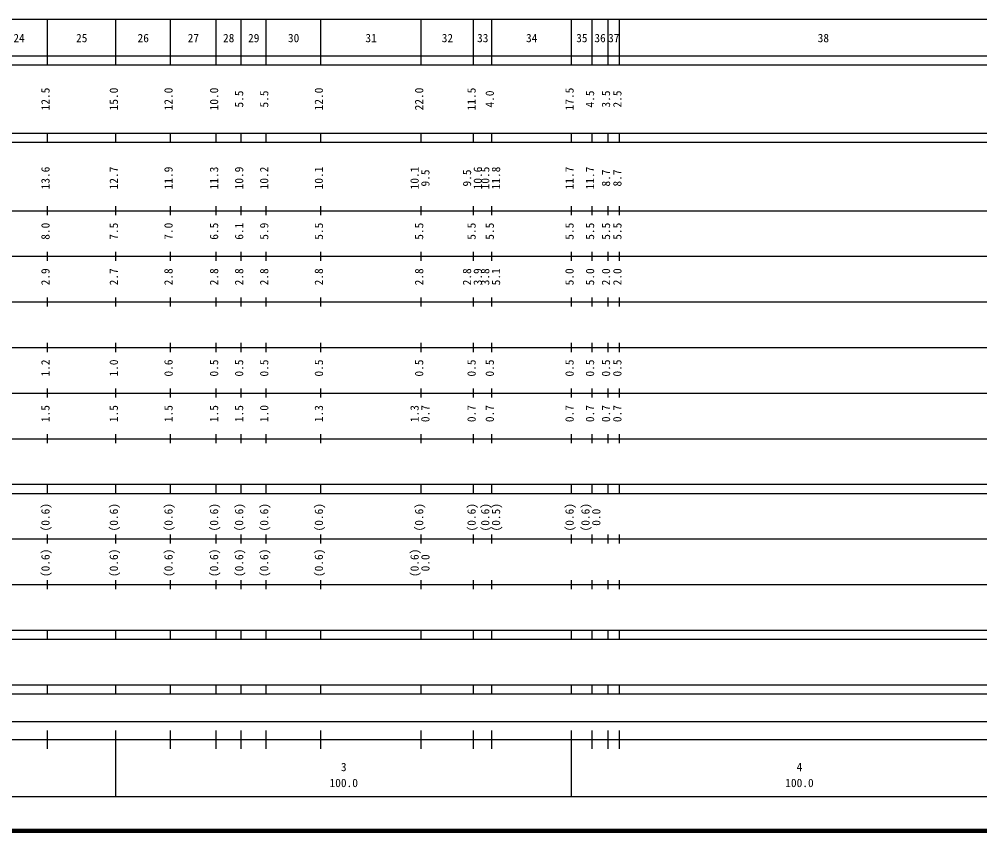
# Model space of a CAD drawing. Units: millimetres on the paper, enlarged 1000 times. Extents: x 40000 to 680000, y 20000 to 380000.
# Drawn here: x 246786 to 457575, y 20000 to 198000 of the extents above; entities that cross this region are included whole.
import ezdxf
from ezdxf.enums import TextEntityAlignment as Align

# ---------------------------------------------------------------- set-up
doc = ezdxf.new("R2010")
doc.units = ezdxf.units.MM
doc.header["$LTSCALE"] = 1000
doc.layers.add('M-TTL', color=2, linetype='Continuous', lineweight=140)
doc.layers.add('M-TTL-BAND', color=7, linetype='Continuous', lineweight=25)
doc.styles.add('ＭＳ ゴシック', font='')
doc.styles.get('ＭＳ ゴシック').set_extended_font_data('MS Gothic')

msp = doc.modelspace()

# ---------------------------------------------------------------- linework, layer by layer
at = {"layer": 'M-TTL'}
msp.add_line((40000, 20000), (680000, 20000), dxfattribs=at)
msp.add_line((40000, 20000), (680000, 20000), dxfattribs=at)
msp.add_line((40000, 20000), (680000, 20000), dxfattribs=at)
at = {"layer": 'M-TTL-BAND'}
for p, q in [((68000, 198000), (579000, 198000)), ((68000, 198000), (579000, 198000)), ((253000, 188000), (253000, 198000)), ((268000, 188000), (268000, 198000)), ((280000, 188000), (280000, 198000)), ((290000, 188000), (290000, 198000)), ((295500, 188000), (295500, 198000)), ((301000, 188000), (301000, 198000)), ((313000, 188000), (313000, 198000)), ((335000, 188000), (335000, 198000)), ((346500, 188000), (346500, 198000)), ((350500, 188000), (350500, 198000)), ((368000, 188000), (368000, 198000)), ((372500, 188000), (372500, 198000)), ((376000, 188000), (376000, 198000)), ((378500, 188000), (378500, 198000)), ((40000, 190000), (579000, 190000)), ((40000, 190000), (579000, 190000)), ((40000, 188000), (579000, 188000)), ((40000, 188000), (579000, 188000)), ((40000, 173000), (579000, 173000)), ((40000, 173000), (579000, 173000)), ((253000, 171000), (253000, 173000)), ((268000, 171000), (268000, 173000)), ((280000, 171000), (280000, 173000)), ((290000, 171000), (290000, 173000)), ((295500, 171000), (295500, 173000)), ((301000, 171000), (301000, 173000)), ((313000, 171000), (313000, 173000)), ((335000, 171000), (335000, 173000)), ((346500, 171000), (346500, 173000)), ((350500, 171000), (350500, 173000)), ((368000, 171000), (368000, 173000)), ((372500, 171000), (372500, 173000)), ((376000, 171000), (376000, 173000)), ((378500, 171000), (378500, 173000)), ((40000, 171000), (579000, 171000)), ((40000, 171000), (579000, 171000)), ((40000, 156000), (579000, 156000)), ((40000, 156000), (579000, 156000)), ((253000, 155000), (253000, 157000)), ((268000, 155000), (268000, 157000)), ((280000, 155000), (280000, 157000)), ((290000, 155000), (290000, 157000)), ((295500, 155000), (295500, 157000)), ((301000, 155000), (301000, 157000)), ((313000, 155000), (313000, 157000)), ((335000, 155000), (335000, 157000)), ((346500, 155000), (346500, 157000)), ((350500, 155000), (350500, 157000)), ((368000, 155000), (368000, 157000)), ((372500, 155000), (372500, 157000)), ((376000, 155000), (376000, 157000)), ((378500, 155000), (378500, 157000)), ((46000, 146000), (579000, 146000)), ((46000, 146000), (579000, 146000)), ((253000, 145000), (253000, 147000)), ((268000, 145000), (268000, 147000)), ((280000, 145000), (280000, 147000)), ((290000, 145000), (290000, 147000)), ((295500, 145000), (295500, 147000)), ((301000, 145000), (301000, 147000)), ((313000, 145000), (313000, 147000)), ((335000, 145000), (335000, 147000)), ((346500, 145000), (346500, 147000)), ((350500, 145000), (350500, 147000)), ((368000, 145000), (368000, 147000)), ((372500, 145000), (372500, 147000)), ((376000, 145000), (376000, 147000)), ((378500, 145000), (378500, 147000)), ((52000, 136000), (579000, 136000)), ((52000, 136000), (579000, 136000)), ((253000, 135000), (253000, 137000)), ((268000, 135000), (268000, 137000)), ((280000, 135000), (280000, 137000)), ((290000, 135000), (290000, 137000)), ((295500, 135000), (295500, 137000)), ((301000, 135000), (301000, 137000)), ((313000, 135000), (313000, 137000)), ((335000, 135000), (335000, 137000)), ((346500, 135000), (346500, 137000)), ((350500, 135000), (350500, 137000)), ((368000, 135000), (368000, 137000)), ((372500, 135000), (372500, 137000)), ((376000, 135000), (376000, 137000)), ((378500, 135000), (378500, 137000)), ((253000, 125000), (253000, 127000)), ((268000, 125000), (268000, 127000)), ((280000, 125000), (280000, 127000)), ((290000, 125000), (290000, 127000)), ((295500, 125000), (295500, 127000)), ((301000, 125000), (301000, 127000)), ((313000, 125000), (313000, 127000)), ((335000, 125000), (335000, 127000)), ((346500, 125000), (346500, 127000)), ((350500, 125000), (350500, 127000)), ((368000, 125000), (368000, 127000)), ((372500, 125000), (372500, 127000)), ((376000, 125000), (376000, 127000)), ((378500, 125000), (378500, 127000)), ((46000, 126000), (579000, 126000)), ((46000, 126000), (579000, 126000)), ((52000, 116000), (579000, 116000)), ((52000, 116000), (579000, 116000)), ((253000, 115000), (253000, 117000)), ((268000, 115000), (268000, 117000)), ((280000, 115000), (280000, 117000)), ((290000, 115000), (290000, 117000)), ((295500, 115000), (295500, 117000)), ((301000, 115000), (301000, 117000)), ((313000, 115000), (313000, 117000)), ((335000, 115000), (335000, 117000)), ((346500, 115000), (346500, 117000)), ((350500, 115000), (350500, 117000)), ((368000, 115000), (368000, 117000)), ((372500, 115000), (372500, 117000)), ((376000, 115000), (376000, 117000)), ((378500, 115000), (378500, 117000)), ((46000, 106000), (579000, 106000)), ((46000, 106000), (579000, 106000)), ((253000, 105000), (253000, 107000)), ((268000, 105000), (268000, 107000)), ((280000, 105000), (280000, 107000)), ((290000, 105000), (290000, 107000)), ((295500, 105000), (295500, 107000)), ((301000, 105000), (301000, 107000)), ((313000, 105000), (313000, 107000)), ((335000, 105000), (335000, 107000)), ((346500, 105000), (346500, 107000)), ((350500, 105000), (350500, 107000)), ((368000, 105000), (368000, 107000)), ((372500, 105000), (372500, 107000)), ((376000, 105000), (376000, 107000)), ((378500, 105000), (378500, 107000)), ((40000, 96000), (579000, 96000)), ((40000, 96000), (579000, 96000)), ((253000, 94000), (253000, 96000)), ((268000, 94000), (268000, 96000)), ((280000, 94000), (280000, 96000)), ((290000, 94000), (290000, 96000)), ((295500, 94000), (295500, 96000)), ((301000, 94000), (301000, 96000)), ((313000, 94000), (313000, 96000)), ((335000, 94000), (335000, 96000)), ((346500, 94000), (346500, 96000)), ((350500, 94000), (350500, 96000)), ((368000, 94000), (368000, 96000)), ((372500, 94000), (372500, 96000)), ((376000, 94000), (376000, 96000)), ((378500, 94000), (378500, 96000)), ((40000, 94000), (579000, 94000)), ((40000, 94000), (579000, 94000)), ((253000, 83000), (253000, 85000)), ((268000, 83000), (268000, 85000)), ((280000, 83000), (280000, 85000)), ((290000, 83000), (290000, 85000)), ((295500, 83000), (295500, 85000)), ((301000, 83000), (301000, 85000)), ((313000, 83000), (313000, 85000)), ((335000, 83000), (335000, 85000)), ((346500, 83000), (346500, 85000)), ((350500, 83000), (350500, 85000)), ((368000, 83000), (368000, 85000)), ((372500, 83000), (372500, 85000)), ((376000, 83000), (376000, 85000)), ((378500, 83000), (378500, 85000)), ((49000, 84000), (579000, 84000)), ((49000, 84000), (579000, 84000)), ((40000, 74000), (579000, 74000)), ((40000, 74000), (579000, 74000)), ((253000, 73000), (253000, 75000)), ((268000, 73000), (268000, 75000)), ((280000, 73000), (280000, 75000)), ((290000, 73000), (290000, 75000)), ((295500, 73000), (295500, 75000)), ((301000, 73000), (301000, 75000)), ((313000, 73000), (313000, 75000)), ((335000, 73000), (335000, 75000)), ((346500, 73000), (346500, 75000)), ((350500, 73000), (350500, 75000)), ((368000, 73000), (368000, 75000)), ((372500, 73000), (372500, 75000)), ((376000, 73000), (376000, 75000)), ((378500, 73000), (378500, 75000)), ((40000, 64000), (579000, 64000)), ((40000, 64000), (579000, 64000)), ((253000, 62000), (253000, 64000)), ((268000, 62000), (268000, 64000)), ((280000, 62000), (280000, 64000)), ((290000, 62000), (290000, 64000)), ((295500, 62000), (295500, 64000)), ((301000, 62000), (301000, 64000)), ((313000, 62000), (313000, 64000)), ((335000, 62000), (335000, 64000)), ((346500, 62000), (346500, 64000)), ((350500, 62000), (350500, 64000)), ((368000, 62000), (368000, 64000)), ((372500, 62000), (372500, 64000)), ((376000, 62000), (376000, 64000)), ((378500, 62000), (378500, 64000)), ((40000, 62000), (579000, 62000)), ((40000, 62000), (579000, 62000)), ((40000, 52000), (579000, 52000)), ((40000, 52000), (579000, 52000)), ((253000, 50000), (253000, 52000)), ((268000, 50000), (268000, 52000)), ((280000, 50000), (280000, 52000)), ((290000, 50000), (290000, 52000)), ((295500, 50000), (295500, 52000)), ((301000, 50000), (301000, 52000)), ((313000, 50000), (313000, 52000)), ((335000, 50000), (335000, 52000)), ((346500, 50000), (346500, 52000)), ((350500, 50000), (350500, 52000)), ((368000, 50000), (368000, 52000)), ((372500, 50000), (372500, 52000)), ((376000, 50000), (376000, 52000)), ((378500, 50000), (378500, 52000)), ((40000, 50000), (579000, 50000)), ((40000, 50000), (579000, 50000)), ((71000, 44000), (553000, 44000)), ((253000, 38000), (253000, 42000)), ((268000, 27500), (268000, 42000)), ((280000, 38000), (280000, 42000)), ((290000, 38000), (290000, 42000)), ((295500, 38000), (295500, 42000)), ((301000, 38000), (301000, 42000)), ((313000, 38000), (313000, 42000)), ((335000, 38000), (335000, 42000)), ((346500, 38000), (346500, 42000)), ((350500, 38000), (350500, 42000)), ((368000, 27500), (368000, 42000)), ((372500, 38000), (372500, 42000)), ((376000, 38000), (376000, 42000)), ((378500, 38000), (378500, 42000)), ((40000, 40000), (579000, 40000)), ((40000, 40000), (579000, 40000)), ((68000, 27500), (579000, 27500)), ((68000, 27500), (579000, 27500))]:
    msp.add_line(p, q, dxfattribs=at)

# ---------------------------------------------------------------- texts
at = {"layer": 'M-TTL-BAND', "style": 'ＭＳ ゴシック'}
for s, p in [('24', (246750, 192405)), ('25', (260500, 192405)), ('26', (274000, 192405)), ('27', (285000, 192405)), ('28', (292750, 192405)), ('29', (298250, 192405)), ('30', (307000, 192405)), ('31', (324000, 192405)), ('32', (340750, 192405)), ('33', (348500, 192405)), ('34', (359250, 192405)), ('35', (370250, 192405)), ('36', (374250, 192405)), ('37', (377250, 192405)), ('38', (423250, 192405)), ('3', (318000, 32523)), ('4', (418000, 32523)), ('100.0', (318000, 29033)), ('100.0', (418000, 29033))]:
    msp.add_text(s, height=1833, dxfattribs=at).set_placement(p, align=Align.BOTTOM_CENTER)
for s, p in [('12.5', (254000, 180500)), ('15.0', (269000, 180500)), ('12.0', (281000, 180500)), ('10.0', (291000, 180500)), ('5.5', (296500, 180500)), ('5.5', (302000, 180500)), ('12.0', (314000, 180500)), ('22.0', (336000, 180500)), ('11.5', (347500, 180500)), ('4.0', (351500, 180500)), ('17.5', (369000, 180500)), ('4.5', (373500, 180500)), ('3.5', (377000, 180500)), ('2.5', (379500, 180500)), ('13.6', (254000, 163174)), ('12.7', (269000, 163174)), ('11.9', (281000, 163174)), ('11.3', (291000, 163174)), ('10.9', (296500, 163174)), ('10.2', (302000, 163174)), ('10.1', (314000, 163174)), ('10.1', (335000, 163174)), ('9.5', (337370, 163174)), ('9.5', (346500, 163174)), ('10.6', (348870, 163174)), ('10.5', (350500, 163174)), ('11.8', (352870, 163174)), ('11.7', (369000, 163174)), ('11.7', (373500, 163174)), ('8.7', (377000, 163174)), ('8.7', (379500, 163174)), ('8.0', (254000, 151500)), ('7.5', (269000, 151500)), ('7.0', (281000, 151500)), ('6.5', (291000, 151500)), ('6.1', (296500, 151500)), ('5.9', (302000, 151500)), ('5.5', (314000, 151500)), ('5.5', (336000, 151500)), ('5.5', (347500, 151500)), ('5.5', (351500, 151500)), ('5.5', (369000, 151500)), ('5.5', (373500, 151500)), ('5.5', (377000, 151500)), ('5.5', (379500, 151500)), ('2.9', (254000, 141500)), ('2.7', (269000, 141500)), ('2.8', (281000, 141500)), ('2.8', (291000, 141500)), ('2.8', (296500, 141500)), ('2.8', (302000, 141500)), ('2.8', (314000, 141500)), ('2.8', (336000, 141500)), ('2.8', (346500, 141500)), ('3.9', (348870, 141500)), ('3.8', (350500, 141500)), ('5.1', (352870, 141500)), ('5.0', (369000, 141500)), ('5.0', (373500, 141500)), ('2.0', (377000, 141500)), ('2.0', (379500, 141500)), ('1.2', (254000, 121500)), ('1.0', (269000, 121500)), ('0.6', (281000, 121500)), ('0.5', (291000, 121500)), ('0.5', (296500, 121500)), ('0.5', (302000, 121500)), ('0.5', (314000, 121500)), ('0.5', (336000, 121500)), ('0.5', (347500, 121500)), ('0.5', (351500, 121500)), ('0.5', (369000, 121500)), ('0.5', (373500, 121500)), ('0.5', (377000, 121500)), ('0.5', (379500, 121500)), ('1.5', (254000, 111500)), ('1.5', (269000, 111500)), ('1.5', (281000, 111500)), ('1.5', (291000, 111500)), ('1.5', (296500, 111500)), ('1.0', (302000, 111500)), ('1.3', (314000, 111500)), ('1.3', (335000, 111500)), ('0.7', (337370, 111500)), ('0.7', (347500, 111500)), ('0.7', (351500, 111500)), ('0.7', (369000, 111500)), ('0.7', (373500, 111500)), ('0.7', (377000, 111500)), ('0.7', (379500, 111500)), ('(0.6)', (254000, 88764)), ('(0.6)', (269000, 88764)), ('(0.6)', (281000, 88764)), ('(0.6)', (291000, 88764)), ('(0.6)', (296500, 88764)), ('(0.6)', (302000, 88764)), ('(0.6)', (314000, 88764)), ('(0.6)', (336000, 88764)), ('(0.6)', (347500, 88764)), ('(0.6)', (350500, 88764)), ('(0.5)', (352870, 88764)), ('(0.6)', (369000, 88764)), ('(0.6)', (372500, 88764)), ('0.0', (374870, 88764)), ('(0.6)', (254000, 78764)), ('(0.6)', (269000, 78764)), ('(0.6)', (281000, 78764)), ('(0.6)', (291000, 78764)), ('(0.6)', (296500, 78764)), ('(0.6)', (302000, 78764)), ('(0.6)', (314000, 78764)), ('(0.6)', (335000, 78764)), ('0.0', (337370, 78764))]:
    msp.add_text(s, height=1833, rotation=90, dxfattribs=at).set_placement(p, align=Align.BOTTOM_CENTER)

doc.saveas('drawing.dxf')
